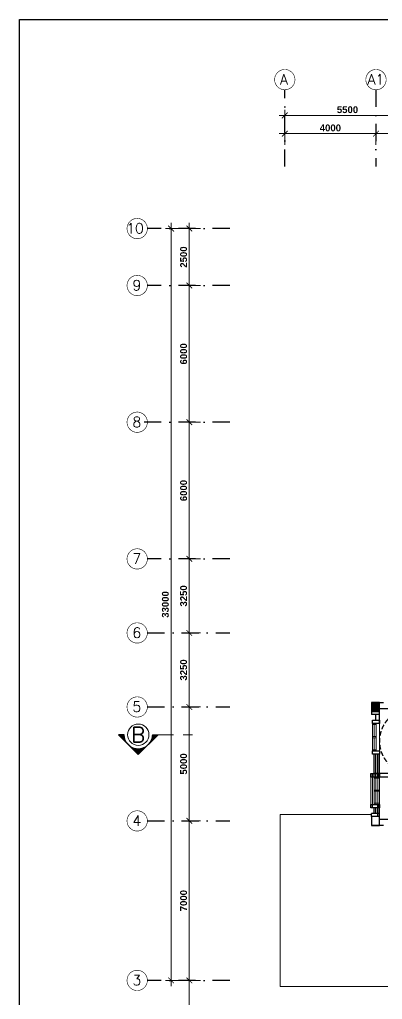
# Model space of a CAD drawing. Header units: inches. Extents: x -106504901 to 86801075, y -86378143 to 86869072.
# Drawn here: x 147265 to 163171, y 65055 to 108062 of the extents above; entities that cross this region are included whole.
import ezdxf

# ---------------------------------------------------------------- set-up
doc = ezdxf.new("R2010")
doc.units = ezdxf.units.IN
doc.header["$MEASUREMENT"] = 0
doc.linetypes.add('DASHDOT', pattern=[1, 0.5, -0.25, 0, -0.25])
doc.linetypes.add('HIDDEN', pattern=[0.375, 0.25, -0.125])
doc.layers.get('0').update_dxf_attribs({"color": 255})
for name, color, linetype, lineweight in [('COLUMN', 8, 'Continuous', 30), ('dim', 8, 'Continuous', 20), ('LW', 8, 'Continuous', 20), ('ROOF', 8, 'Continuous', 20), ('t3', 8, 'Continuous', 25), ('wall', 8, 'Continuous', 30), ('WIN', 8, 'Continuous', 18)]:
    doc.layers.add(name, color=color, linetype=linetype, lineweight=lineweight)
for name, color, linetype in [('GRID', 8, 'DASHDOT'), ('GRID-TEXT', 8, 'Continuous'), ('stair', 8, 'Continuous'), ('t.block', 4, 'Continuous')]:
    doc.layers.add(name, color=color, linetype=linetype)
doc.styles.add('ROMANS', font='romans.shx', dxfattribs={"width": 0.5, "height": 400})
doc.styles.add('style1', font='romand.shx', dxfattribs={"height": 250})
doc.styles.add('style2', font='sanssb__.ttf', dxfattribs={"height": 1200})
pattern_1 = [(45, (-121635.499, -392107.349), (8.71155554, -8.71155554), [])]

# ---------------------------------------------------------------- blocks, each defined once
blk = doc.blocks.new('_ArchTick')
at = {"color": 0, "linetype": 'ByBlock', "const_width": 0.15}
blk.add_lwpolyline([(-0.5, -0.5), (0.5, 0.5)], dxfattribs=at)
blk = doc.blocks.new('WW')
at = {"layer": 'wall'}
for points in [[(-2476669, -906963), (-2476669, -907113), (-2476969, -907113), (-2476969, -906963)], [(-2476669, -908313), (-2476669, -908463), (-2476969, -908463), (-2476969, -908313)]]:
    blk.add_lwpolyline(points, close=True, dxfattribs=at)
at = {"layer": 'WIN', "color": 2}
blk.add_line((-2476969, -907113), (-2476969, -908313), dxfattribs=at)
at = {"layer": 'WIN'}
for p, q in [((-2476819, -908313), (-2476819, -907113)), ((-2476744, -907163), (-2476744, -907688)), ((-2476669, -908313), (-2476669, -907113)), ((-2476744, -907738), (-2476744, -908263))]:
    blk.add_line(p, q, dxfattribs=at)
for points in [[(-2476819, -907113), (-2476819, -907163), (-2476669, -907163), (-2476669, -907113)], [(-2476819, -907688), (-2476819, -907738), (-2476669, -907738), (-2476669, -907688)], [(-2476819, -908263), (-2476819, -908313), (-2476669, -908313), (-2476669, -908263)]]:
    blk.add_lwpolyline(points, close=True, dxfattribs=at)
blk = doc.blocks.new('GF')
at = {"layer": 'wall'}
for points in [[(-2478464, -901233), (-2478464, -901383), (-2478764, -901383), (-2478764, -901233)], [(-2478464, -902583), (-2478464, -902733), (-2478764, -902733), (-2478764, -902583)]]:
    blk.add_lwpolyline(points, close=True, dxfattribs=at)
at = {"layer": 'WIN'}
for p, q in [((-2478764, -902583), (-2478764, -901383)), ((-2478614, -902583), (-2478614, -901383)), ((-2478689, -901433), (-2478689, -901958)), ((-2478689, -902008), (-2478689, -902533))]:
    blk.add_line(p, q, dxfattribs=at)
at = {"layer": 'WIN', "color": 2}
blk.add_line((-2478464, -901383), (-2478464, -902583), dxfattribs=at)
at = {"layer": 'WIN'}
for points in [[(-2478764, -901383), (-2478764, -901433), (-2478614, -901433), (-2478614, -901383)], [(-2478764, -901958), (-2478764, -902008), (-2478614, -902008), (-2478614, -901958)], [(-2478764, -902533), (-2478764, -902583), (-2478614, -902583), (-2478614, -902533)]]:
    blk.add_lwpolyline(points, close=True, dxfattribs=at)

msp = doc.modelspace()

# ---------------------------------------------------------------- hatches: boundary and pattern name
at = {"layer": 'COLUMN'}
msp.add_hatch(color=256, dxfattribs=at).paths.add_polyline_path([(163041, 77690), (163041, 78090), (162691, 78090), (162691, 77690)])
at = {"layer": 'LW'}
h = msp.add_hatch(dxfattribs=at)
h.set_pattern_fill('U', color=256, scale=12.32, angle=-45, style=0, pattern_type=0)
h.set_pattern_definition(pattern_1)
edge = h.paths.add_edge_path()
edge.add_arc((152468, 76672), 616, 540, 585)
edge.add_line((152032, 76237), (151597, 76672))
edge.add_line((151597, 76672), (151852, 76672))
h = msp.add_hatch(dxfattribs=at)
h.set_pattern_fill('U', color=256, scale=12.32, angle=-45, style=0, pattern_type=0)
h.set_pattern_definition(pattern_1)
edge = h.paths.add_edge_path()
edge.add_line((153339, 76672), (152904, 76237))
edge.add_arc((152468, 76672), 616, 675, 720)
edge.add_line((153084, 76672), (153339, 76672))
h = msp.add_hatch(dxfattribs=at)
h.set_pattern_fill('U', color=256, scale=12.32, angle=-45, style=0, pattern_type=0)
h.set_pattern_definition(pattern_1)
edge = h.paths.add_edge_path()
edge.add_line((152904, 76237), (152468, 75801))
edge.add_line((152468, 75801), (152032, 76237))
edge.add_arc((152468, 76672), 616, 585, 630)
edge.add_arc((152468, 76672), 616, 630, 675)

# ---------------------------------------------------------------- linework, layer by layer
for p, q in [((151852, 76672), (151597, 76672)), ((152468, 75801), (151597, 76672)), ((152468, 75801), (153339, 76672))]:
    msp.add_line(p, q)
at = {"layer": 'COLUMN'}
for points in [[(163041, 77690), (163041, 78090), (162691, 78090), (162691, 77690)], [(163041, 77690), (163041, 78090), (162691, 78090), (162691, 77690)], [(163041, 72690), (163041, 73090), (162691, 73090), (162691, 72690)]]:
    msp.add_lwpolyline(points, close=True, dxfattribs=at)
at = {"layer": 'dim'}
for p, q in [((158891, 103362), (158891, 104106)), ((158641, 103856), (164641, 103856)), ((158891, 102562), (158891, 103306)), ((162891, 102562), (162891, 103306)), ((162891, 102562), (162891, 103306)), ((158641, 103056), (163141, 103056)), ((162641, 103056), (164641, 103056)), ((153906, 99140), (153906, 65640)), ((154706, 99140), (154706, 96140)), ((154401, 98890), (153656, 98890)), ((155201, 98890), (154456, 98890)), ((155201, 96390), (154456, 96390)), ((155201, 96390), (154456, 96390)), ((154706, 96640), (154706, 90140)), ((155201, 90390), (154456, 90390)), ((155201, 90390), (154456, 90390)), ((154706, 90640), (154706, 84140)), ((155201, 84390), (154456, 84390)), ((155201, 84390), (154456, 84390)), ((154706, 84640), (154706, 80890)), ((154706, 81390), (154706, 77640)), ((155201, 81140), (154456, 81140)), ((155201, 81140), (154456, 81140)), ((155201, 77890), (154456, 77890)), ((155201, 77890), (154456, 77890)), ((154706, 78140), (154706, 72640)), ((154706, 73140), (154706, 65640)), ((155201, 72890), (154456, 72890)), ((155201, 72890), (154456, 72890)), ((154401, 65890), (153656, 65890)), ((155201, 65890), (154456, 65890)), ((155201, 65890), (154456, 65890)), ((154706, 66140), (154706, 61915))]:
    msp.add_line(p, q, dxfattribs=at)
at = {"layer": 'GRID', "ltscale": 1500}
for p, q in [((158891, 101610), (158891, 104981)), ((162891, 104981), (162891, 101610)), ((156475, 98890), (152866, 98890)), ((156475, 96390), (152866, 96390)), ((156475, 90390), (152151, 90390)), ((156475, 84390), (152866, 84390)), ((152866, 81140), (156475, 81140)), ((152866, 77890), (156475, 77890)), ((152866, 72890), (156475, 72890)), ((156475, 65890), (152866, 65890))]:
    msp.add_line(p, q, dxfattribs=at)
at = {"layer": 'GRID-TEXT', "const_width": 24.7}
for points in [[(159337, 105427, 1), (158446, 105427, 0.414214), (158891, 104981, 0.414214), (159337, 105427, 1)], [(163337, 105427, 1), (162446, 105427, 0.414214), (162891, 104981, 0.414214), (163337, 105427, 1)], [(152866, 98890, 1), (151975, 98890, 0.414214), (152420, 98445, 0.414214), (152866, 98890, 1)], [(152866, 96390, 1), (151975, 96390, 0.414214), (152420, 95945, 0.414214), (152866, 96390, 1)], [(152866, 90390, 1), (151975, 90390, 0.414214), (152420, 89945, 0.414214), (152866, 90390, 1)], [(152866, 84390, 1), (151975, 84390, 0.414214), (152420, 83945, 0.414214), (152866, 84390, 1)], [(152866, 81140, 1), (151975, 81140, 0.414214), (152420, 80695, 0.414214), (152866, 81140, 1)], [(152866, 77890, 1), (151975, 77890, 0.414214), (152420, 77445, 0.414214), (152866, 77890, 1)], [(152866, 72890, 1), (151975, 72890, 0.414214), (152420, 72445, 0.414214), (152866, 72890, 1)], [(152866, 65890, 1), (151975, 65890, 0.414214), (152420, 65445, 0.414214), (152866, 65890, 1)]]:
    msp.add_lwpolyline(points, format="xyb", dxfattribs=at)
at = {"layer": 'LW'}
for p, q in [((154018, 76672), (153084, 76672)), ((154841, 76672), (154430, 76672))]:
    msp.add_line(p, q, dxfattribs=at)
for points in [[(151852, 76672, 0.198912), (152032, 76237), (151597, 76672)], [(153339, 76672), (152904, 76237, 0.198912), (153084, 76672)], [(152904, 76237), (152468, 75801), (152032, 76237, 0.198912), (152468, 76056, 0.198912)]]:
    msp.add_lwpolyline(points, format="xyb", close=True, dxfattribs=at)
msp.add_circle((152468, 76672), 468, dxfattribs=at)
at = {"layer": 'ROOF', "linetype": 'Continuous', "ltscale": 2000}
msp.add_lwpolyline([(162691, 73165), (158691, 73165), (158691, 65615), (165791, 65615)], dxfattribs=at)
at = {"layer": 'stair', "linetype": 'HIDDEN', "ltscale": 800}
msp.add_arc((164466, 76390), 1425, 90, 270, dxfattribs=at)
at = {"layer": 't.block', "color": 7, "ltscale": 0.5}
msp.add_lwpolyline([(242120, 43200), (147265, 43200), (147265, 108062), (242120, 108062)], close=True, dxfattribs=at)
at = {"layer": 'wall'}
for p, q in [((162691, 78090), (163216, 78090)), ((162691, 78090), (163216, 78090)), ((162691, 77690), (162691, 77565)), ((163041, 77565), (162691, 77565)), ((170466, 77815), (162816, 77815)), ((162891, 77315), (162891, 77565)), ((170466, 77815), (163041, 77815)), ((163041, 77165), (163041, 77690)), ((162816, 74815), (162816, 75815)), ((162891, 74815), (162891, 75815)), ((162966, 74815), (162966, 75815)), ((163041, 74815), (163041, 75815)), ((167586, 74965), (162816, 74965)), ((167586, 74965), (162816, 74965)), ((167586, 74815), (162816, 74815)), ((167586, 74815), (162816, 74815)), ((167586, 74815), (162816, 74815)), ((162966, 73090), (162966, 73615)), ((163041, 73090), (163041, 73615)), ((162691, 73090), (162691, 73215)), ((162966, 73215), (162691, 73215)), ((163041, 73215), (162691, 73215)), ((162691, 73090), (162691, 73215)), ((162816, 73215), (162816, 73465)), ((162891, 73215), (162891, 73465)), ((163216, 72690), (162691, 72690)), ((163041, 72965), (170466, 72965))]:
    msp.add_line(p, q, dxfattribs=at)

# ---------------------------------------------------------------- block references
at = {"layer": 'dim', "xscale": 250, "yscale": 250, "zscale": 250}
for p, rotation in [((158891, 103856), 180), ((158891, 103056), 180), ((162891, 103056), 180), ((153906, 98890), 90), ((154706, 98890), 90), ((154706, 96390), 90), ((154706, 96390), 270), ((154706, 90390), 270), ((154706, 90390), 90), ((154706, 84390), 270), ((154706, 84390), 90), ((154706, 81140), 270), ((154706, 81140), 90), ((154706, 77890), 270), ((154706, 77890), 90), ((154706, 72890), 90), ((154706, 72890), 270), ((153906, 65890), 270), ((154706, 65890), 270), ((154706, 65890), 90)]:
    msp.add_blockref('_ArchTick', p, dxfattribs=dict(at, rotation=rotation))
msp.add_blockref('_ArchTick', (162891, 103056), dxfattribs=at)
at = {"layer": 'WIN'}
for name, p in [('GF', (2641506, 978548)), ('WW', (2639635, 981928)), ('WW', (2639710, 981928))]:
    msp.add_blockref(name, p, dxfattribs=at)

# ---------------------------------------------------------------- texts
at = {"layer": 'dim', "char_height": 300, "attachment_point": 5, "style": 'style2'}
for s, insert in [('\\A1;5500', (161641, 104106)), ('\\A1;4000', (160891, 103306))]:
    msp.add_mtext(s, dxfattribs=dict(at, insert=insert))
at = {"layer": 'dim', "char_height": 300, "attachment_point": 5, "rotation": 90, "style": 'style2'}
for s, insert in [('\\A1;2500', (154456, 97640)), ('\\A1;6000', (154456, 93390)), ('\\A1;6000', (154456, 87390)), ('\\A1;3250', (154456, 82765)), ('\\A1;33000', (153656, 82390)), ('\\A1;3250', (154456, 79515)), ('\\A1;5000', (154456, 75390)), ('\\A1;7000', (154456, 69390))]:
    msp.add_mtext(s, dxfattribs=dict(at, insert=insert))
at = {"layer": 'GRID-TEXT', "style": 'style1'}
for s, p in [('A', (158682, 105211)), ('A1', (162520, 105211)), ('10', (151938, 98675)), ('9', (152212, 96175)), ('8', (152212, 90175)), ('7', (152212, 84175)), ('6', (152212, 80925)), ('5', (152212, 77675)), ('4', (152212, 72675)), ('3', (152212, 65675))]:
    msp.add_text(s, height=450, dxfattribs=at).set_placement(p)
at = {"layer": 't3', "ltscale": 3, "style": 'ROMANS'}
msp.add_text('B', height=660, dxfattribs=at).set_placement((152166, 76340))

doc.saveas('drawing.dxf')
